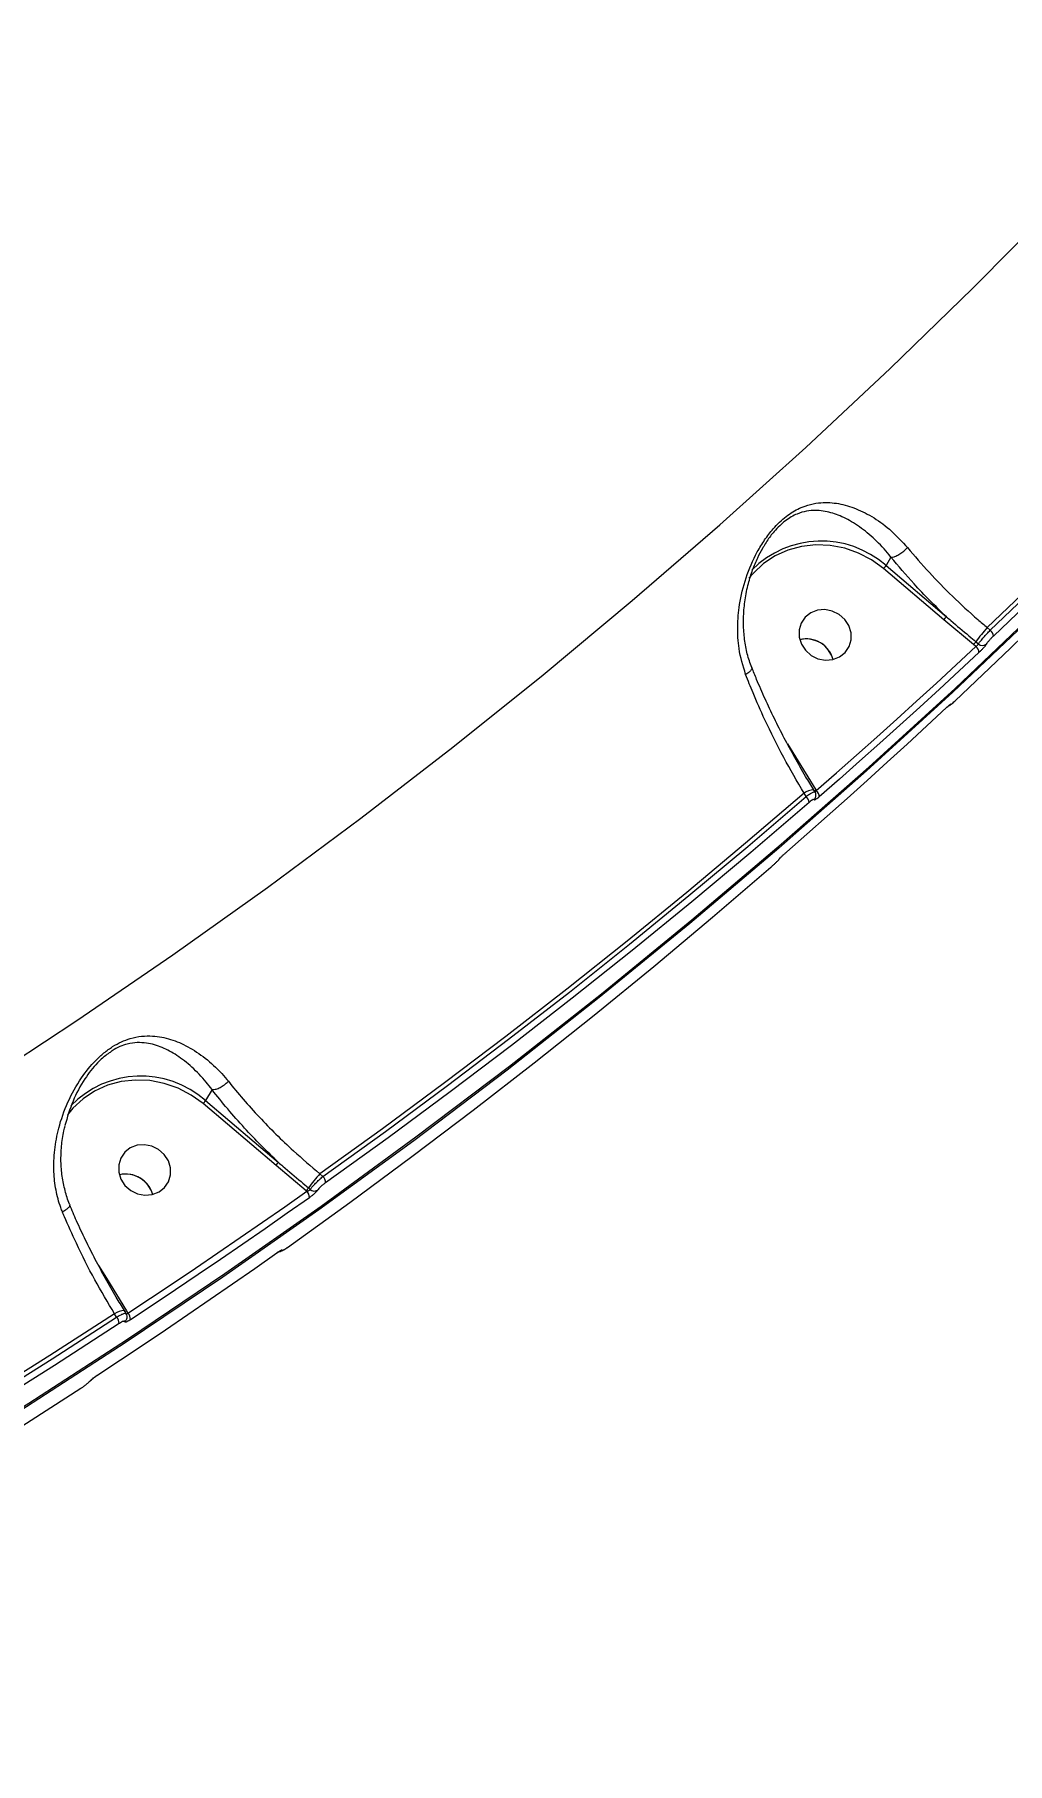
# Model space of a CAD drawing. Header units: millimetres. Extents: x -7151 to 6134, y -5040 to 5562.
# Drawn here: x -1493.2 to -1329.2, y -1392.3 to -1101 of the extents above; entities that cross this region are included whole.
import ezdxf

# ---------------------------------------------------------------- set-up
doc = ezdxf.new("R2010")
doc.units = ezdxf.units.MM
for name, color, linetype in [('DIKOM_ОБЪЕКТ', 7, 'Continuous'), ('DIKOM_РАЗМЕР_ЗОНА', 7, 'Continuous'), ('DIKOM_РАЗМЕР_ОБЪЕКТА', 7, 'Continuous')]:
    doc.layers.add(name, color=color, linetype=linetype)
doc.styles.add('style1', font='arial.ttf', dxfattribs={"width": 0.8})
doc.dimstyles.new('1-50', dxfattribs={"dimtxt": 300, "dimasz": 200, "dimexe": 100, "dimexo": 0, "dimgap": 100, "dimtad": 1, "dimtxsty": 'style1', "dimcen": 200, "dimclrd": 7, "dimclre": 7, "dimclrt": 7, "dimadec": 1, "dimazin": 2, "dimtfac": 1, "dimtmove": 0, "dimatfit": 2, "dimfxl": 0, "dimlwd": 25, "dimlwe": 18, "dimarcsym": 0})

# ---------------------------------------------------------------- blocks, each defined once
blk = doc.blocks.new('*D0')
at = {"layer": 'Defpoints', "color": 0, "transparency": 16777216}
for p in [(4133.55, 168.74), (-4567.47, -1241.13), (4133.55, -4153.12)]:
    blk.add_point(p, dxfattribs=at)
at = {"layer": 'DIKOM_РАЗМЕР_ОБЪЕКТА', "color": 7, "lineweight": 18, "transparency": 16777216}
for p, q in [((4133.55, 168.74), (4133.55, -4253.12)), ((-4567.47, -1241.13), (-4567.47, -4253.12))]:
    blk.add_line(p, q, dxfattribs=at)
at = {"layer": 'DIKOM_РАЗМЕР_ОБЪЕКТА', "color": 7, "lineweight": 25, "transparency": 16777216}
blk.add_line((-4367.47, -4153.12), (3933.55, -4153.12), dxfattribs=at)
at = {"layer": 'DIKOM_РАЗМЕР_ОБЪЕКТА', "color": 7, "transparency": 16777216}
for points in [[(-4367.47, -4119.79), (-4367.47, -4186.45), (-4567.47, -4153.12)], [(3933.55, -4119.79), (3933.55, -4186.45), (4133.55, -4153.12)]]:
    blk.add_solid(points, dxfattribs=at)
at = {"layer": 'DIKOM_РАЗМЕР_ОБЪЕКТА', "color": 7, "transparency": 16777216, "insert": (150.61, -3899.95), "char_height": 300, "attachment_point": 5, "style": 'style1'}
blk.add_mtext('8700', dxfattribs=at)
blk = doc.blocks.new('*D3')
at = {"layer": 'Defpoints', "color": 0, "transparency": 16777216}
for p in [(6133.55, 253.24), (-5802.46, -2467.19), (6133.55, -4939.78)]:
    blk.add_point(p, dxfattribs=at)
at = {"layer": 'DIKOM_РАЗМЕР_ЗОНА', "color": 7, "lineweight": 18, "transparency": 16777216}
for p, q in [((6133.55, 253.24), (6133.55, -5039.78)), ((-5802.46, -2467.19), (-5802.46, -5039.78))]:
    blk.add_line(p, q, dxfattribs=at)
at = {"layer": 'DIKOM_РАЗМЕР_ЗОНА', "color": 7, "lineweight": 25, "transparency": 16777216}
blk.add_line((-5602.46, -4939.78), (5933.55, -4939.78), dxfattribs=at)
at = {"layer": 'DIKOM_РАЗМЕР_ЗОНА', "color": 7, "transparency": 16777216}
for points in [[(-5602.46, -4906.44), (-5602.46, -4973.11), (-5802.46, -4939.78)], [(5933.55, -4906.44), (5933.55, -4973.11), (6133.55, -4939.78)]]:
    blk.add_solid(points, dxfattribs=at)
at = {"layer": 'DIKOM_РАЗМЕР_ЗОНА', "color": 7, "transparency": 16777216, "insert": (186.61, -4686.61), "char_height": 300, "attachment_point": 5, "style": 'style1'}
blk.add_mtext('11950', dxfattribs=at)

msp = doc.modelspace()

# ---------------------------------------------------------------- linework, layer by layer
at = {"layer": 'DIKOM_ОБЪЕКТ', "color": 7, "linetype": 'Continuous', "lineweight": 15}
for p, q in [((-1339.903, -1199.619), (-1350.076, -1190.996)), ((-1348.841, -1189.083), (-1349.672, -1190.49)), ((-1349.672, -1190.49), (-1339.498, -1199.112)), ((-1334.913, -1203.796), (-1339.903, -1199.619)), ((-1332.606, -1200.944), (-1332.102, -1201.372)), ((-1334.524, -1204.126), (-1334.913, -1203.796)), ((-1334.528, -1203.321), (-1334.08, -1203.701)), ((-1338.863, -1213.946), (-1338.738, -1213.844)), ((-1366.302, -1220.516), (-1364.92, -1222.734)), ((-1364.92, -1222.734), (-1361.499, -1228.301)), ((-1363.142, -1229.393), (-1363.492, -1228.83)), ((-1361.625, -1228.654), (-1361.842, -1228.306)), ((-1361.499, -1228.301), (-1361.429, -1228.415)), ((-1452.482, -1291.564), (-1464.768, -1281.152)), ((-1463.269, -1278.791), (-1464.363, -1280.646)), ((-1464.363, -1280.646), (-1452.078, -1291.058)), ((-1447.397, -1295.823), (-1452.482, -1291.564)), ((-1445.09, -1292.971), (-1444.577, -1293.406)), ((-1447.294, -1295.911), (-1447.397, -1295.823)), ((-1447.012, -1295.348), (-1446.702, -1295.611)), ((-1482.381, -1308.444), (-1481.055, -1310.574)), ((-1481.055, -1310.574), (-1477.699, -1316.037)), ((-1479.348, -1317.117), (-1479.692, -1316.565)), ((-1477.736, -1316.532), (-1478.041, -1316.042)), ((-1477.699, -1316.037), (-1477.433, -1316.463)), ((-1482.544, -1326.885), (-1482.507, -1326.851))]:
    msp.add_line(p, q, dxfattribs=at)
at = {"layer": 'DIKOM_ОБЪЕКТ', "color": 7, "linetype": 'Continuous', "lineweight": 15, "flags": 128}
for points in [[(-1261.212, -1127.037), (-1269.726, -1136.64), (-1278.359, -1146.141), (-1287.111, -1155.539), (-1295.98, -1164.833), (-1304.965, -1174.022), (-1314.065, -1183.104), (-1323.279, -1192.079), (-1332.606, -1200.944)], [(-1623.021, -1344.937), (-1605.217, -1336.3), (-1587.596, -1327.347), (-1570.165, -1318.08), (-1552.928, -1308.504), (-1535.891, -1298.621), (-1519.06, -1288.433), (-1502.44, -1277.945), (-1486.037, -1267.16), (-1469.854, -1256.081), (-1453.899, -1244.711), (-1438.175, -1233.055), (-1422.688, -1221.116), (-1407.443, -1208.897), (-1392.444, -1196.404), (-1377.697, -1183.639), (-1363.206, -1170.606), (-1348.975, -1157.311), (-1335.01, -1143.756), (-1321.314, -1129.947)], [(-1332.102, -1201.372), (-1322.795, -1192.524), (-1313.6, -1183.568), (-1304.518, -1174.504), (-1295.55, -1165.335), (-1286.699, -1156.061), (-1277.963, -1146.683), (-1269.346, -1137.202), (-1260.848, -1127.621)], [(-1260.262, -1128.565), (-1268.768, -1138.155), (-1277.392, -1147.643), (-1286.134, -1157.029), (-1294.994, -1166.311), (-1303.968, -1175.487), (-1313.058, -1184.558), (-1322.261, -1193.522), (-1331.575, -1202.377)], [(-1338, -1213.264), (-1328.685, -1204.409), (-1319.482, -1195.445), (-1310.393, -1186.374), (-1301.418, -1177.197), (-1292.559, -1167.915), (-1283.817, -1158.53), (-1275.192, -1149.041), (-1266.687, -1139.452)], [(-1350.076, -1190.996), (-1352.092, -1189.543), (-1354.297, -1188.394), (-1356.638, -1187.578), (-1359.058, -1187.114), (-1361.5, -1187.014), (-1363.904, -1187.28), (-1366.211, -1187.905), (-1368.367, -1188.875), (-1370.319, -1190.166), (-1372.021, -1191.747), (-1372.764, -1192.634)], [(-1324.153, -1198.308), (-1338.419, -1211.827), (-1352.943, -1225.09), (-1367.722, -1238.091), (-1382.749, -1250.827), (-1398.021, -1263.294), (-1413.534, -1275.488), (-1429.282, -1287.406), (-1445.261, -1299.043), (-1461.465, -1310.396), (-1477.891, -1321.463), (-1494.533, -1332.239), (-1511.385, -1342.721), (-1528.444, -1352.906), (-1545.703, -1362.791), (-1563.158, -1372.373), (-1580.802, -1381.649), (-1598.632, -1390.617), (-1616.642, -1399.273), (-1634.825, -1407.615), (-1653.176, -1415.64), (-1671.691, -1423.347)], [(-1671.313, -1422.706), (-1652.799, -1415), (-1634.447, -1406.975), (-1616.264, -1398.632), (-1598.254, -1389.976), (-1580.425, -1381.009), (-1562.78, -1371.733), (-1545.325, -1362.151), (-1528.066, -1352.265), (-1511.007, -1342.08), (-1494.155, -1331.598), (-1477.513, -1320.822), (-1461.087, -1309.756), (-1444.883, -1298.402), (-1428.904, -1286.765), (-1413.156, -1274.848), (-1397.644, -1262.654), (-1382.371, -1250.187), (-1367.344, -1237.451), (-1352.566, -1224.45), (-1338.041, -1211.187), (-1323.775, -1197.667)], [(-1363.246, -1204.772), (-1362.289, -1205.618), (-1361.14, -1206.183), (-1359.894, -1206.423), (-1358.65, -1206.319), (-1357.511, -1205.878), (-1356.567, -1205.136), (-1355.896, -1204.153), (-1355.551, -1203.01), (-1355.562, -1201.798), (-1355.926, -1200.616), (-1356.615, -1199.56), (-1357.573, -1198.714), (-1358.721, -1198.149), (-1359.968, -1197.909), (-1361.211, -1198.013), (-1362.351, -1198.454), (-1363.295, -1199.196), (-1363.966, -1200.179), (-1364.31, -1201.322), (-1364.3, -1202.534), (-1363.935, -1203.716), (-1363.246, -1204.772)], [(-1361.429, -1228.415), (-1358.018, -1225.427), (-1354.622, -1222.426), (-1351.238, -1219.41), (-1347.868, -1216.381), (-1344.512, -1213.338), (-1341.169, -1210.281), (-1337.84, -1207.21), (-1334.524, -1204.126)], [(-1334, -1205.135), (-1337.318, -1208.222), (-1340.651, -1211.295), (-1343.996, -1214.354), (-1347.355, -1217.4), (-1350.728, -1220.432), (-1354.114, -1223.45), (-1357.514, -1226.454), (-1360.927, -1229.444)], [(-1358.579, -1206.302), (-1358.848, -1205.567), (-1359.537, -1204.511)], [(-1366.406, -1238.73), (-1362.993, -1235.74), (-1359.594, -1232.736), (-1356.208, -1229.718), (-1352.835, -1226.686), (-1349.476, -1223.64), (-1346.13, -1220.581), (-1342.798, -1217.508), (-1339.48, -1214.421)], [(-1363.492, -1228.83), (-1373.327, -1237.26), (-1383.268, -1245.575), (-1393.315, -1253.773), (-1403.467, -1261.853), (-1413.721, -1269.813), (-1424.078, -1277.654), (-1434.534, -1285.374), (-1445.09, -1292.971)], [(-1361.842, -1228.306), (-1361.844, -1228.304), (-1361.849, -1228.297)], [(-1444.577, -1293.406), (-1434.043, -1285.823), (-1423.608, -1278.118), (-1413.272, -1270.293), (-1403.039, -1262.348), (-1392.907, -1254.284), (-1382.88, -1246.103), (-1372.957, -1237.805), (-1363.142, -1229.393)], [(-1362.641, -1230.421), (-1372.465, -1238.841), (-1382.395, -1247.145), (-1392.431, -1255.333), (-1402.57, -1263.403), (-1412.813, -1271.355), (-1423.157, -1279.187), (-1433.601, -1286.898), (-1444.143, -1294.488)], [(-1450.567, -1305.375), (-1440.025, -1297.785), (-1429.581, -1290.074), (-1419.237, -1282.242), (-1408.995, -1274.29), (-1398.855, -1266.22), (-1388.819, -1258.032), (-1378.889, -1249.728), (-1369.065, -1241.308)], [(-1464.768, -1281.152), (-1466.784, -1279.699), (-1468.988, -1278.55), (-1471.329, -1277.734), (-1473.75, -1277.27), (-1476.191, -1277.17), (-1478.595, -1277.435), (-1480.903, -1278.061), (-1483.059, -1279.031), (-1485.011, -1280.322), (-1486.712, -1281.903), (-1487.641, -1283.037)], [(-1477.938, -1294.928), (-1476.98, -1295.774), (-1475.832, -1296.339), (-1474.586, -1296.579), (-1473.342, -1296.475), (-1472.202, -1296.034), (-1471.258, -1295.292), (-1470.587, -1294.309), (-1470.243, -1293.166), (-1470.253, -1291.954), (-1470.618, -1290.772), (-1471.307, -1289.716), (-1472.264, -1288.87), (-1473.413, -1288.305), (-1474.659, -1288.065), (-1475.903, -1288.169), (-1477.042, -1288.61), (-1477.986, -1289.352), (-1478.657, -1290.335), (-1479.002, -1291.478), (-1478.991, -1292.69), (-1478.627, -1293.872), (-1477.938, -1294.928)], [(-1477.433, -1316.463), (-1473.625, -1313.947), (-1469.828, -1311.417), (-1466.043, -1308.871), (-1462.27, -1306.309), (-1458.508, -1303.732), (-1454.758, -1301.14), (-1451.02, -1298.533), (-1447.294, -1295.911)], [(-1473.27, -1296.458), (-1473.54, -1295.723), (-1474.228, -1294.667)], [(-1446.863, -1296.996), (-1450.592, -1299.62), (-1454.334, -1302.23), (-1458.087, -1304.824), (-1461.852, -1307.403), (-1465.628, -1309.966), (-1469.416, -1312.514), (-1473.216, -1315.047), (-1477.027, -1317.565)], [(-1482.507, -1326.851), (-1478.696, -1324.333), (-1474.896, -1321.8), (-1471.108, -1319.252), (-1467.331, -1316.688), (-1463.566, -1314.11), (-1459.813, -1311.516), (-1456.072, -1308.906), (-1452.343, -1306.282)], [(-1479.692, -1316.565), (-1490.599, -1323.605), (-1501.597, -1330.518), (-1512.685, -1337.305), (-1523.86, -1343.964), (-1535.122, -1350.494), (-1546.469, -1356.895), (-1557.899, -1363.165), (-1569.412, -1369.305)], [(-1478.041, -1316.042), (-1478.043, -1316.039), (-1478.049, -1316.031)], [(-1568.88, -1369.756), (-1557.392, -1363.627), (-1545.986, -1357.368), (-1534.663, -1350.979), (-1523.425, -1344.461), (-1512.273, -1337.815), (-1501.209, -1331.042), (-1490.233, -1324.142), (-1479.348, -1317.117)], [(-1478.943, -1318.219), (-1489.837, -1325.249), (-1500.822, -1332.154), (-1511.895, -1338.933), (-1523.057, -1345.585), (-1534.304, -1352.108), (-1545.636, -1358.502), (-1557.052, -1364.767), (-1568.549, -1370.9)], [(-1483.775, -1327.846), (-1483.809, -1327.881), (-1483.936, -1327.98)], [(-1574.973, -1381.787), (-1563.476, -1375.654), (-1552.061, -1369.389), (-1540.729, -1362.995), (-1529.481, -1356.472), (-1518.32, -1349.82), (-1507.246, -1343.041), (-1496.261, -1336.136), (-1485.367, -1329.105)]]:
    msp.add_lwpolyline(points, dxfattribs=at)
at = {"layer": 'DIKOM_ОБЪЕКТ', "color": 7, "linetype": 'Continuous', "lineweight": 15}
for centre, radius, start, end in [((-1360.581, -1202.838), 16.477, 48.54225, 135.29074), ((-1353.476, -1187.867), 4.62, 317.37216, 325.42008), ((-1343.325, -1196.472), 4.649, 317.40277, 325.40261), ((-1363.119, -1207.558), 4.703, 40.37727, 103.34118), ((-1363.12, -1207.571), 4.716, 15.6155, 103.29332), ((-1312.749, -1218.971), 26.819, 137.76535, 144.29947), ((-1332.87, -1202.415), 1.295, 1.66066, 53.62774), ((-1338.938, -1200.146), 5.434, 317.79784, 324.24746), ((-1335.29, -1205.164), 1.29, 1.27645, 53.58927), ((-1333.399, -1202.954), 1.011, 227.64553, 307.34375), ((-1361.847, -1231.102), 2.806, 90.02856, 125.89631), ((-1362.015, -1227.44), 1.003, 283.84651, 300.89878), ((-1362.255, -1229.454), 1.328, 0.45053, 51.51641), ((-1363.98, -1230.437), 1.339, 0.68099, 51.25294), ((-1362.422, -1229.234), 0.95, 312.37962, 349.61184), ((-1475.268, -1292.983), 16.466, 48.52796, 135.8553), ((-1468.191, -1278.005), 4.65, 317.39792, 325.39433), ((-1477.812, -1297.716), 4.705, 40.39231, 103.32788), ((-1477.812, -1297.727), 4.716, 15.61569, 103.29312), ((-1455.863, -1288.452), 4.594, 317.36678, 325.45839), ((-1425.244, -1310.991), 26.806, 137.76251, 144.2995), ((-1451.434, -1292.164), 5.448, 317.81274, 324.24661), ((-1448.314, -1296.944), 1.452, 357.93461, 45.3553), ((-1446.01, -1294.855), 1.024, 227.54881, 299.84197), ((-1445.601, -1294.445), 1.459, 358.30288, 45.37832), ((-1452.038, -1305.034), 0.988, 285.40237, 306.29605), ((-1478.042, -1318.849), 2.818, 90.15336, 125.8512), ((-1478.211, -1315.183), 0.996, 283.77927, 300.96602), ((-1478.522, -1317.489), 1.496, 357.11041, 43.32093), ((-1480.451, -1318.148), 1.51, 357.32265, 43.04944), ((-1478.526, -1317.116), 0.948, 304.87716, 352.5845)]:
    msp.add_arc(centre, radius, start, end, dxfattribs=at)
for points, knots in [([(-1373.326, -1208.85), (-1373.763, -1207.404), (-1374.559, -1204.773), (-1374.751, -1200.779), (-1374.409, -1196.774), (-1373.378, -1192.538), (-1371.818, -1188.882), (-1370.161, -1186.148), (-1368.554, -1184.042), (-1366.523, -1182.106), (-1364.366, -1180.809), (-1362.405, -1180.128), (-1360.213, -1179.788), (-1357.651, -1179.947), (-1354.689, -1180.823), (-1351.692, -1182.362), (-1348.738, -1184.511), (-1346.933, -1186.489), (-1346.053, -1187.452)], [0, 0, 0, 0, 0.0785491, 0.1430584, 0.2076018, 0.2872137, 0.3665482, 0.405753, 0.444851, 0.4974443, 0.5496896, 0.5922706, 0.6349389, 0.7072973, 0.7797277, 0.8544838, 0.9291402, 1, 1, 1, 1]), ([(-1348.839, -1189.081), (-1348.839, -1189.081), (-1349.577, -1188.066), (-1351.254, -1186.301), (-1353.814, -1184.099), (-1356.409, -1182.505), (-1358.979, -1181.479), (-1361.162, -1181.125), (-1363.065, -1181.274), (-1364.737, -1181.751), (-1366.625, -1182.815), (-1368.39, -1184.524), (-1369.595, -1186.093), (-1370.106, -1186.986), (-1370.285, -1187.299)], [0, 0, 0, 0, 0.0000512, 0.1189433, 0.2434, 0.3713985, 0.4907894, 0.612805, 0.6804578, 0.7496066, 0.8301509, 0.9101251, 0.9686018, 1, 1, 1, 1]), ([(-1372.265, -1207.672), (-1372.418, -1207.296), (-1372.877, -1206.17), (-1373.342, -1204.151), (-1373.679, -1201.63), (-1373.718, -1198.975), (-1373.463, -1196.247), (-1372.945, -1193.65), (-1372.212, -1191.275), (-1371.376, -1189.289), (-1370.73, -1187.973), (-1370.341, -1187.377), (-1370.289, -1187.296)], [0, 0, 0, 0, 0.0585603, 0.175466, 0.2979635, 0.4254692, 0.5569433, 0.6907795, 0.8019818, 0.9042987, 0.9871264, 1, 1, 1, 1]), ([(-1348.839, -1189.081), (-1348.675, -1189.066), (-1348.347, -1189.037), (-1347.69, -1188.748), (-1347.001, -1188.316), (-1346.479, -1187.883), (-1346.18, -1187.588), (-1346.083, -1187.484), (-1346.053, -1187.452)], [0, 0, 0, 0, 0.2204749, 0.4410007, 0.6614897, 0.8819812, 0.9635436, 1, 1, 1, 1]), ([(-1346.053, -1187.452), (-1344.851, -1188.863), (-1342.492, -1191.632), (-1338.472, -1195.713), (-1335.143, -1198.79), (-1333.139, -1200.491), (-1332.606, -1200.944)], [0, 0, 0, 0, 0.3028902, 0.5944566, 0.8920275, 1, 1, 1, 1]), ([(-1348.841, -1189.083), (-1348.841, -1189.082), (-1348.84, -1189.081), (-1348.839, -1189.081), (-1348.839, -1189.081)], [0, 0, 0, 0, 0.6951419, 1, 1, 1, 1]), ([(-1339.498, -1199.112), (-1340.433, -1198.207), (-1342.31, -1196.39), (-1345.502, -1193.038), (-1347.573, -1190.585), (-1348.841, -1189.083)], [0, 0, 0, 0, 0.2774718, 0.5573039, 1, 1, 1, 1]), ([(-1339.498, -1199.112), (-1339.246, -1199.329), (-1337.983, -1200.414), (-1336.317, -1201.807), (-1334.915, -1202.994), (-1334.528, -1203.321)], [0, 0, 0, 0, 0.15331, 0.7665626, 1, 1, 1, 1]), ([(-1334.08, -1203.701), (-1334.067, -1203.681), (-1333.973, -1203.535), (-1333.719, -1203.187), (-1333.238, -1202.599), (-1332.671, -1201.958), (-1332.292, -1201.567), (-1332.102, -1201.372)], [0, 0, 0, 0, 0.03877348, 0.27838727, 0.51864438, 0.75942689, 1, 1, 1, 1]), ([(-1331.575, -1202.377), (-1331.693, -1202.491), (-1331.929, -1202.719), (-1332.278, -1203.097), (-1332.571, -1203.447), (-1332.723, -1203.657), (-1332.778, -1203.745), (-1332.786, -1203.758)], [0, 0, 0, 0, 0.2406302, 0.4813877, 0.7216123, 0.9611867, 1, 1, 1, 1]), ([(-1334.524, -1204.126), (-1334.478, -1204.094), (-1334.386, -1204.03), (-1334.255, -1203.917), (-1334.149, -1203.807), (-1334.098, -1203.737), (-1334.082, -1203.705), (-1334.08, -1203.701)], [0, 0, 0, 0, 0.2441775, 0.4859102, 0.7245216, 0.9615672, 1, 1, 1, 1]), ([(-1332.786, -1203.758), (-1332.793, -1203.77), (-1332.848, -1203.859), (-1333.001, -1204.068), (-1333.295, -1204.417), (-1333.645, -1204.794), (-1333.882, -1205.021), (-1334, -1205.135)], [0, 0, 0, 0, 0.0385589, 0.2780703, 0.5183303, 0.7591597, 1, 1, 1, 1]), ([(-1372.304, -1207.685), (-1372.295, -1207.772), (-1372.278, -1207.953), (-1372.579, -1208.325), (-1372.95, -1208.614), (-1373.221, -1208.787), (-1373.29, -1208.828), (-1373.326, -1208.85)], [0, 0, 0, 0, 0.28649352, 0.59439016, 0.9022717, 0.9482434, 1, 1, 1, 1]), ([(-1363.492, -1228.83), (-1364.651, -1226.849), (-1367, -1222.832), (-1369.842, -1217.095), (-1371.93, -1212.399), (-1372.922, -1209.878), (-1373.326, -1208.85)], [0, 0, 0, 0, 0.3072586, 0.6233199, 0.8463491, 1, 1, 1, 1]), ([(-1361.828, -1228.284), (-1362.294, -1227.533), (-1363.399, -1225.749), (-1365.07, -1222.828), (-1366.836, -1219.564), (-1368.507, -1216.257), (-1370.062, -1212.951), (-1371.329, -1210.08), (-1372.017, -1208.34), (-1372.279, -1207.677)], [0, 0, 0, 0, 0.11478, 0.2724442, 0.4306752, 0.5889265, 0.7466779, 0.9035507, 1, 1, 1, 1]), ([(-1339.48, -1214.421), (-1339.46, -1214.402), (-1339.325, -1214.277), (-1339.095, -1214.07), (-1338.86, -1213.876), (-1338.722, -1213.784), (-1338.733, -1213.824), (-1338.738, -1213.844)], [0, 0, 0, 0, 0.0426422, 0.2824644, 0.5216546, 0.760771, 1, 1, 1, 1]), ([(-1339.437, -1214.387), (-1339.378, -1214.332), (-1339.224, -1214.188), (-1339.064, -1214.051), (-1338.962, -1213.971), (-1338.954, -1213.965), (-1338.951, -1213.963)], [0, 0, 0, 0, 0.2381388, 0.6168579, 0.8643812, 1, 1, 1, 1]), ([(-1339.14, -1214.119), (-1339.108, -1214.111), (-1339.022, -1214.087), (-1338.911, -1214.026), (-1338.782, -1213.946), (-1338.598, -1213.805), (-1338.342, -1213.587), (-1338.094, -1213.353), (-1338.009, -1213.273)], [0, 0, 0, 0, 0.054953, 0.1492562, 0.2464418, 0.4336147, 0.8062774, 1, 1, 1, 1]), ([(-1338.738, -1213.844), (-1338.743, -1213.864), (-1338.753, -1213.904), (-1338.617, -1213.811), (-1338.383, -1213.615), (-1338.153, -1213.408), (-1338.02, -1213.283), (-1338, -1213.264)], [0, 0, 0, 0, 0.2393565, 0.4786774, 0.7178427, 0.9576976, 1, 1, 1, 1]), ([(-1363.142, -1229.393), (-1363.093, -1229.358), (-1362.833, -1229.171), (-1362.391, -1228.884), (-1361.941, -1228.655), (-1361.68, -1228.58), (-1361.66, -1228.649), (-1361.654, -1228.672)], [0, 0, 0, 0, 0.0621455, 0.3339525, 0.6013258, 0.8674163, 1, 1, 1, 1]), ([(-1361.495, -1229.404), (-1361.483, -1229.305), (-1361.456, -1229.093), (-1361.516, -1228.818), (-1361.615, -1228.691), (-1361.639, -1228.661)], [0, 0, 0, 0, 0.40078884, 0.85583942, 1, 1, 1, 1]), ([(-1361.571, -1228.68), (-1361.556, -1228.654), (-1361.521, -1228.595), (-1361.468, -1228.493), (-1361.435, -1228.427), (-1361.429, -1228.415)], [0, 0, 0, 0, 0.393145, 0.8841538, 1, 1, 1, 1]), ([(-1361.782, -1229.935), (-1361.787, -1229.906), (-1361.795, -1229.847), (-1361.96, -1229.908), (-1362.218, -1230.075), (-1362.467, -1230.271), (-1362.614, -1230.398), (-1362.641, -1230.421)], [0, 0, 0, 0, 0.23407195, 0.46795654, 0.70393044, 0.94488217, 1, 1, 1, 1]), ([(-1360.927, -1229.444), (-1360.954, -1229.468), (-1361.101, -1229.595), (-1361.35, -1229.793), (-1361.606, -1229.961), (-1361.77, -1230.023), (-1361.778, -1229.964), (-1361.782, -1229.935)], [0, 0, 0, 0, 0.0557302, 0.2967923, 0.5326522, 0.7661958, 1, 1, 1, 1]), ([(-1369.065, -1241.308), (-1368.938, -1241.196), (-1368.685, -1240.973), (-1368.3, -1240.611), (-1367.973, -1240.287), (-1367.804, -1240.103), (-1367.741, -1240.029), (-1367.734, -1240.021)], [0, 0, 0, 0, 0.2457604, 0.4918119, 0.7342675, 0.9714839, 1, 1, 1, 1]), ([(-1367.734, -1240.021), (-1367.728, -1240.014), (-1367.665, -1239.94), (-1367.496, -1239.756), (-1367.17, -1239.43), (-1366.787, -1239.067), (-1366.533, -1238.842), (-1366.406, -1238.73)], [0, 0, 0, 0, 0.0278586, 0.2650349, 0.507682, 0.7539384, 1, 1, 1, 1]), ([(-1488.48, -1299.41), (-1488.576, -1299.166), (-1489.048, -1297.963), (-1489.637, -1295.714), (-1490.005, -1292.442), (-1489.867, -1288.938), (-1489.124, -1284.988), (-1487.69, -1280.886), (-1485.557, -1277.025), (-1483.343, -1274.27), (-1481.496, -1272.577), (-1480.028, -1271.509), (-1478.53, -1270.702), (-1476.879, -1270.083), (-1475.114, -1269.744), (-1472.832, -1269.71), (-1470.223, -1270.221), (-1467.285, -1271.489), (-1464.395, -1273.401), (-1462.125, -1275.471), (-1460.891, -1276.945), (-1460.519, -1277.389)], [0, 0, 0, 0, 0.0134531, 0.066322, 0.1192308, 0.1832722, 0.2473501, 0.3264815, 0.4053656, 0.4678601, 0.4990963, 0.530303, 0.5614422, 0.5926231, 0.6345157, 0.6764887, 0.7480861, 0.8197621, 0.8939598, 0.9680676, 1, 1, 1, 1]), ([(-1480.581, -1272.605), (-1481.108, -1272.986), (-1481.805, -1273.488), (-1483.23, -1274.94), (-1484.971, -1277.199), (-1486.863, -1280.749), (-1487.663, -1283.453), (-1488.071, -1284.83)], [0, 0, 0, 0, 0.1340078, 0.1770046, 0.4026385, 0.6956079, 1, 1, 1, 1]), ([(-1463.266, -1278.79), (-1463.267, -1278.789), (-1463.593, -1278.333), (-1464.675, -1276.98), (-1466.653, -1274.897), (-1469.131, -1272.973), (-1471.667, -1271.6), (-1473.881, -1270.94), (-1475.856, -1270.821), (-1477.361, -1271.014), (-1478.795, -1271.518), (-1479.844, -1271.996), (-1480.425, -1272.476), (-1480.581, -1272.605)], [0, 0, 0, 0, 0.0000826, 0.0678095, 0.2240428, 0.3845729, 0.533826, 0.6863204, 0.7703734, 0.8562679, 0.9157283, 0.9774674, 1, 1, 1, 1]), ([(-1463.266, -1278.79), (-1463.093, -1278.786), (-1462.746, -1278.78), (-1462.064, -1278.522), (-1461.357, -1278.113), (-1460.876, -1277.729), (-1460.612, -1277.482), (-1460.551, -1277.421), (-1460.519, -1277.389)], [0, 0, 0, 0, 0.2316154, 0.4632512, 0.6949025, 0.9264877, 0.9610176, 1, 1, 1, 1]), ([(-1460.519, -1277.389), (-1459.702, -1278.392), (-1458.06, -1280.409), (-1455.353, -1283.391), (-1452.507, -1286.303), (-1449.128, -1289.531), (-1446.586, -1291.696), (-1445.09, -1292.971)], [0, 0, 0, 0, 0.1872852, 0.37655181, 0.55701084, 0.73919711, 1, 1, 1, 1]), ([(-1463.269, -1278.791), (-1463.269, -1278.79), (-1463.268, -1278.79), (-1463.267, -1278.79), (-1463.266, -1278.79)], [0, 0, 0, 0, 0.6314811, 1, 1, 1, 1]), ([(-1452.078, -1291.058), (-1453.059, -1290.11), (-1455.031, -1288.208), (-1457.892, -1285.189), (-1460.69, -1282.036), (-1462.406, -1279.877), (-1463.269, -1278.791)], [0, 0, 0, 0, 0.2380425, 0.4781603, 0.7377055, 1, 1, 1, 1]), ([(-1487.199, -1298.212), (-1487.221, -1298.168), (-1487.591, -1297.405), (-1488.059, -1295.787), (-1488.576, -1293.38), (-1488.78, -1290.863), (-1488.659, -1288.303), (-1488.412, -1286.299), (-1488.104, -1285.169), (-1488.028, -1284.889)], [0, 0, 0, 0, 0.0108306, 0.1854994, 0.3670424, 0.5530475, 0.7419743, 0.9361673, 1, 1, 1, 1]), ([(-1452.078, -1291.058), (-1451.825, -1291.275), (-1450.562, -1292.36), (-1448.865, -1293.78), (-1447.431, -1294.994), (-1447.012, -1295.348)], [0, 0, 0, 0, 0.1504374, 0.7521221, 1, 1, 1, 1]), ([(-1447.294, -1295.911), (-1447.23, -1295.893), (-1447.106, -1295.858), (-1446.928, -1295.783), (-1446.793, -1295.704), (-1446.73, -1295.649), (-1446.708, -1295.62), (-1446.704, -1295.614), (-1446.702, -1295.611)], [0, 0, 0, 0, 0.2631991, 0.5158761, 0.7523034, 0.9411103, 0.9742774, 1, 1, 1, 1]), ([(-1445.501, -1295.744), (-1445.507, -1295.752), (-1445.562, -1295.834), (-1445.723, -1296.027), (-1446.052, -1296.35), (-1446.452, -1296.694), (-1446.726, -1296.895), (-1446.863, -1296.996)], [0, 0, 0, 0, 0.0277833, 0.2649699, 0.5077122, 0.7539376, 1, 1, 1, 1]), ([(-1446.702, -1295.611), (-1446.692, -1295.596), (-1446.599, -1295.46), (-1446.341, -1295.132), (-1445.824, -1294.569), (-1445.205, -1293.958), (-1444.786, -1293.59), (-1444.577, -1293.406)], [0, 0, 0, 0, 0.0286583, 0.2671122, 0.5101564, 0.7556593, 1, 1, 1, 1]), ([(-1444.143, -1294.488), (-1444.279, -1294.589), (-1444.552, -1294.791), (-1444.95, -1295.136), (-1445.278, -1295.459), (-1445.439, -1295.653), (-1445.495, -1295.735), (-1445.501, -1295.744)], [0, 0, 0, 0, 0.2457389, 0.4917228, 0.7342706, 0.9714801, 1, 1, 1, 1]), ([(-1487.278, -1298.245), (-1487.275, -1298.32), (-1487.267, -1298.475), (-1487.579, -1298.819), (-1487.994, -1299.124), (-1488.321, -1299.321), (-1488.442, -1299.389), (-1488.48, -1299.41)], [0, 0, 0, 0, 0.2668313, 0.5559983, 0.8451815, 0.9521583, 1, 1, 1, 1]), ([(-1478.026, -1316.017), (-1478.491, -1315.266), (-1479.583, -1313.501), (-1481.229, -1310.615), (-1482.961, -1307.404), (-1484.594, -1304.151), (-1486.041, -1301.082), (-1486.879, -1299.117), (-1487.256, -1298.231)], [0, 0, 0, 0, 0.1328074, 0.3121201, 0.4922253, 0.6725208, 0.8523457, 1, 1, 1, 1]), ([(-1479.692, -1316.565), (-1480.822, -1314.663), (-1483.116, -1310.805), (-1485.918, -1305.245), (-1487.64, -1301.423), (-1488.37, -1299.672), (-1488.48, -1299.41)], [0, 0, 0, 0, 0.343503, 0.6969402, 0.9545293, 1, 1, 1, 1]), ([(-1452.343, -1306.282), (-1452.313, -1306.261), (-1452.153, -1306.148), (-1451.885, -1305.973), (-1451.615, -1305.821), (-1451.45, -1305.76), (-1451.452, -1305.807), (-1451.453, -1305.83)], [0, 0, 0, 0, 0.0557281, 0.296798, 0.5326462, 0.7662388, 1, 1, 1, 1]), ([(-1452.309, -1306.27), (-1452.245, -1306.225), (-1452.084, -1306.112), (-1451.916, -1306.009), (-1451.807, -1305.95), (-1451.801, -1305.947), (-1451.798, -1305.946)], [0, 0, 0, 0, 0.2457993, 0.6173293, 0.8618234, 1, 1, 1, 1]), ([(-1452.032, -1306.084), (-1451.986, -1306.084), (-1451.866, -1306.085), (-1451.693, -1306.039), (-1451.471, -1305.955), (-1451.181, -1305.795), (-1450.843, -1305.583), (-1450.597, -1305.401), (-1450.544, -1305.361)], [0, 0, 0, 0, 0.06933665, 0.18125789, 0.30617649, 0.55775426, 0.90378301, 1, 1, 1, 1]), ([(-1451.453, -1305.83), (-1451.454, -1305.853), (-1451.456, -1305.9), (-1451.292, -1305.838), (-1451.022, -1305.685), (-1450.756, -1305.508), (-1450.597, -1305.396), (-1450.567, -1305.375)], [0, 0, 0, 0, 0.2340697, 0.4679504, 0.704025, 0.9448758, 1, 1, 1, 1]), ([(-1479.348, -1317.117), (-1479.308, -1317.094), (-1479.044, -1316.935), (-1478.58, -1316.687), (-1478.088, -1316.495), (-1477.799, -1316.446), (-1477.774, -1316.524), (-1477.766, -1316.55)], [0, 0, 0, 0, 0.04799177, 0.32035678, 0.59222858, 0.86419066, 1, 1, 1, 1]), ([(-1477.594, -1317.237), (-1477.587, -1317.14), (-1477.57, -1316.919), (-1477.637, -1316.657), (-1477.734, -1316.546), (-1477.746, -1316.533)], [0, 0, 0, 0, 0.4089931, 0.9307851, 1, 1, 1, 1]), ([(-1477.706, -1316.645), (-1477.69, -1316.643), (-1477.657, -1316.64), (-1477.566, -1316.579), (-1477.486, -1316.512), (-1477.44, -1316.469), (-1477.433, -1316.463)], [0, 0, 0, 0, 0.3110879, 0.6248299, 0.9432396, 1, 1, 1, 1]), ([(-1477.984, -1317.894), (-1477.991, -1317.859), (-1478.006, -1317.791), (-1478.198, -1317.82), (-1478.492, -1317.945), (-1478.764, -1318.103), (-1478.92, -1318.203), (-1478.943, -1318.219)], [0, 0, 0, 0, 0.2393934, 0.4786504, 0.7179606, 0.957717, 1, 1, 1, 1]), ([(-1477.027, -1317.565), (-1477.051, -1317.58), (-1477.206, -1317.681), (-1477.478, -1317.839), (-1477.771, -1317.967), (-1477.962, -1317.997), (-1477.976, -1317.928), (-1477.984, -1317.894)], [0, 0, 0, 0, 0.0425665, 0.2824466, 0.521571, 0.7607805, 1, 1, 1, 1]), ([(-1485.367, -1329.105), (-1485.23, -1329.013), (-1484.956, -1328.829), (-1484.546, -1328.522), (-1484.197, -1328.237), (-1484.013, -1328.064), (-1483.945, -1327.991), (-1483.936, -1327.98)], [0, 0, 0, 0, 0.240695, 0.4814531, 0.7216816, 0.9612491, 1, 1, 1, 1]), ([(-1483.936, -1327.98), (-1483.926, -1327.97), (-1483.858, -1327.897), (-1483.674, -1327.724), (-1483.326, -1327.437), (-1482.917, -1327.128), (-1482.644, -1326.943), (-1482.507, -1326.851)], [0, 0, 0, 0, 0.03858692, 0.2781163, 0.51833136, 0.75922518, 1, 1, 1, 1]), ([(-1483.775, -1327.847), (-1483.775, -1327.846), (-1483.771, -1327.843), (-1483.722, -1327.79), (-1483.603, -1327.681), (-1483.378, -1327.49), (-1483.057, -1327.242), (-1482.753, -1327.022), (-1482.588, -1326.916), (-1482.543, -1326.886)], [0, 0, 0, 0, 0.0037595, 0.1047986, 0.2452816, 0.4366848, 0.6611523, 0.9061338, 1, 1, 1, 1])]:
    msp.add_open_spline(points, degree=3, knots=knots, dxfattribs=at)

# ---------------------------------------------------------------- dimensions: what is measured, and where the dimension line sits
at = {"layer": 'DIKOM_РАЗМЕР_ЗОНА'}
dim = msp.add_linear_dim(base=(6133.546, -4939.778), p1=(-5802.455, -2467.185), p2=(6133.546, 253.243), text='11950', dimstyle='1-50', dxfattribs=at)
dim.commit()
dim.dimension.update_dxf_attribs({"geometry": '*D3', "text_midpoint": (186.606, -4939.778), "dimtype": 160})
at = {"layer": 'DIKOM_РАЗМЕР_ОБЪЕКТА'}
dim = msp.add_linear_dim(base=(4133.546, -4153.121), p1=(-4567.472, -1241.128), p2=(4133.546, 168.743), text='8700', dimstyle='1-50', dxfattribs=at)
dim.commit()
dim.dimension.update_dxf_attribs({"geometry": '*D0', "text_midpoint": (150.606, -4153.121), "dimtype": 160})

doc.saveas('drawing.dxf')
